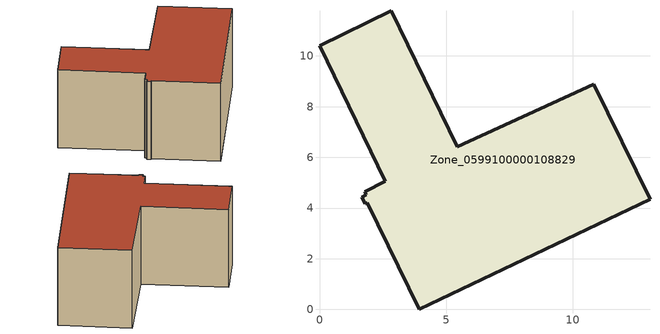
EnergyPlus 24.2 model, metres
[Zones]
Zone_0599100000108829
 floor ground (C_G): 2.6,5.05 0,10.41 2.84,11.79 5.43,6.42 10.83,8.89 13.04,4.35 3.94,0 1.89,4.2 1.8,4.16 1.67,4.43 1.85,4.51 1.79,4.65 z0
 wall outside (C_F): 5.43,6.42 2.84,11.79 0,10.41 2.6,5.05 1.79,4.65 1.85,4.51 1.67,4.43 1.8,4.16 1.89,4.2 3.94,0 13.04,4.35 10.83,8.89 5.43,6.42 z0:6.06
 roof outside (C_R): 1.79,4.65 1.85,4.51 1.67,4.43 1.8,4.16 1.89,4.2 3.94,0 13.04,4.35 10.83,8.89 5.43,6.42 2.84,11.79 0,10.41 2.6,5.05 z6.06
[BUILDING]
Pand.0599100000108829: North Axis=0; Terrain=City; Loads Convergence Tolerance Value=0.04; Temperature Convergence Tolerance Value=0.4; Solar Distribution=FullExterior; Maximum Number of Warmup Days=25; Minimum Number of Warmup Days=1
[Site:Location]
Rotterdam.The.Hague.AP_ZH_NLD Design_Conditions: Latitude=51.96; Longitude=4.45; Time Zone=1; Elevation=-4.5
[SITE:GROUNDTEMPERATURE:BUILDINGSURFACE]
18, 18, 18, 18, 18, 18, 18, 18, 18, 18, 18, 18
[MATERIAL] Thermal Absorptance=0.9; Solar Absorptance=0.7; Visible Absorptance=0.7
Name | Roughness | Thickness | Conductivity | Density | Specific Heat
G.TC.1946-1964 | MediumSmooth | 0.15 | 1 | 540 | 1210
F.TC.1946-1964 | Rough | 0.3 | 0.857143 | 1920 | 840
R.TC.1946-1964 | MediumRough | 0.2 | 0.235294 | 1500 | 1000
[CONSTRUCTION]
C_G: G.TC.1946-1964
C_F: F.TC.1946-1964
C_R: R.TC.1946-1964
[ZONE]
Zone_0599100000108829: Type=1; Multiplier=1; Ceiling Height=Autocalculate; Volume=Autocalculate; Floor Area=autocalculate; Part of Total Floor Area=Yes
[ZONEINFILTRATION:DESIGNFLOWRATE]
Infil_Zone_0599100000108829: Zone or ZoneList or Space or SpaceList=Zone_0599100000108829; Schedule=AlwaysOn; Design Flow Rate Calculation Method=Flow/Area; Flow Rate per Floor Area=0.003; Constant Term Coefficient=1; Temperature Term Coefficient=0; Velocity Term Coefficient=0; Velocity Squared Term Coefficient=0
[HVACTEMPLATE:ZONE:IDEALLOADSAIRSYSTEM]
Zone_0599100000108829: Maximum Heating Supply Air Temperature=50; Minimum Cooling Supply Air Temperature=13; Maximum Heating Supply Air Humidity Ratio=0.0156; Minimum Cooling Supply Air Humidity Ratio=0.0077; Heating Limit=NoLimit; Cooling Limit=NoLimit; Dehumidification Control Type=ConstantSensibleHeatRatio; Cooling Sensible Heat Ratio=0.7; Dehumidification Setpoint=60; Humidification Control Type=None; Humidification Setpoint=30; Outdoor Air Method=None; Outdoor Air Flow Rate per Person=0.00944; Outdoor Air Flow Rate per Zone Floor Area=0; Outdoor Air Flow Rate per Zone=0; Demand Controlled Ventilation Type=None; Outdoor Air Economizer Type=NoEconomizer; Heat Recovery Type=None; Sensible Heat Recovery Effectiveness=0.7; Latent Heat Recovery Effectiveness=0.65
[ZONECONTROL:THERMOSTAT]
ThermostatControl_Zone_0599100000108829: Zone or ZoneList=Zone_0599100000108829; Control Type Schedule=DualSetpointControlType; Control 1=Thermostat_Zone_0599100000108829; Temperature Difference Between Cutout And Setpoint=0
[THERMOSTATSETPOINT:DUALSETPOINT]
Thermostat_Zone_0599100000108829: Heating Setpoint Temperature Schedule=HeatingSetpoint_Zone_0599100000108829; Cooling Setpoint Temperature Schedule=CoolingSetpoint_Zone_0599100000108829
[SCHEDULE:COMPACT]
HeatingSetpoint_Zone_0599100000108829: Through: 12/31, For: AllDays, Until: 24:00, 21
CoolingSetpoint_Zone_0599100000108829: Through: 12/31, For: AllDays, Until: 24:00, 24
DualSetpointControlType: Through: 12/31, For: AllDays, Until: 24:00, 4
AlwaysOn: Through: 12/31, For: AllDays, Until: 24:00, 1
